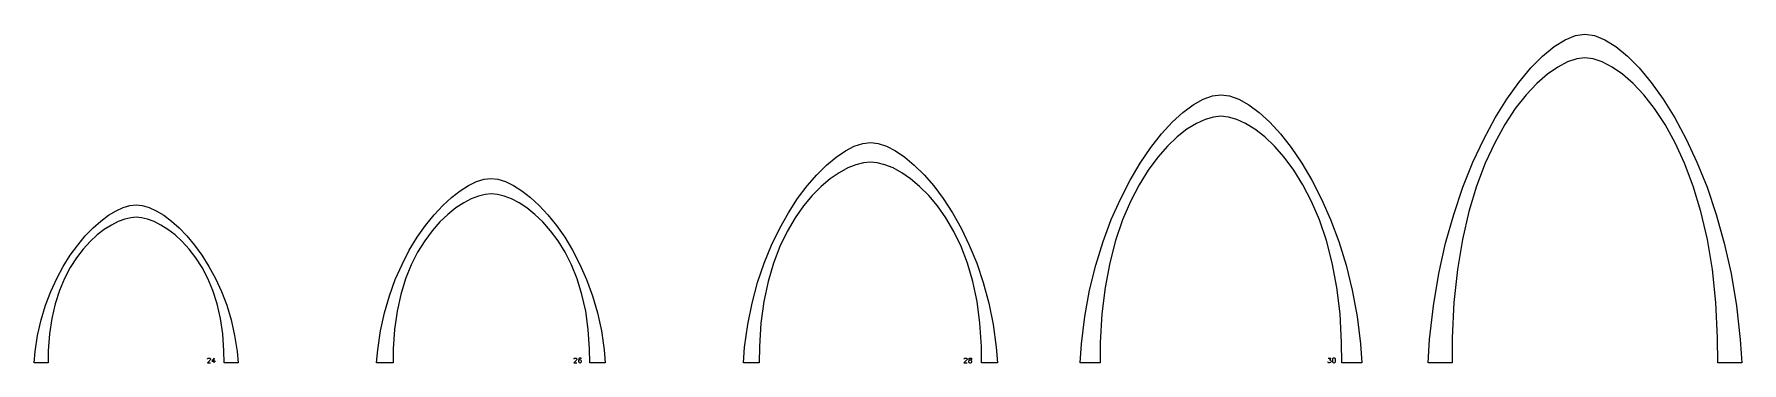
# Model space of a CAD drawing. Extents: x -5830 to 603, y 4 to 579.
# Drawn here: x -2385 to 603, y 4 to 579 of the extents above; entities that cross this region are included whole.
import ezdxf

# ---------------------------------------------------------------- set-up
doc = ezdxf.new("R2010")
doc.units = 0
doc.header["$MEASUREMENT"] = 0
doc.layers.add('IMPORT_-_ARCH4_BASE', color=18, linetype='CONTINUOUS')
doc.layers.add('WORK', color=18, linetype='CONTINUOUS')

msp = doc.modelspace()

# ---------------------------------------------------------------- linework, layer by layer
at = {"layer": 'IMPORT_-_ARCH4_BASE'}
for points in [[(-2081.2, 10.2), (-2081.2, 10.6), (-2080.8, 11.4), (-2080.4, 11.8), (-2079.6, 12.2), (-2078, 12.2), (-2077.2, 11.8), (-2076.8, 11.4), (-2076.4, 10.6), (-2076.4, 9.8), (-2076.8, 9), (-2077.6, 7.8), (-2081.6, 3.8), (-2076, 3.8)], [(-2069.6, 3.8), (-2069.6, 12.2), (-2073.6, 6.6), (-2067.6, 6.6)], [(-1440.1, 10.2), (-1440.1, 10.6), (-1439.7, 11.4), (-1439.3, 11.8), (-1438.5, 12.2), (-1436.9, 12.2), (-1436.1, 11.8), (-1435.7, 11.4), (-1435.3, 10.6), (-1435.3, 9.8), (-1435.7, 9), (-1436.5, 7.8), (-1440.5, 3.8), (-1434.9, 3.8)], [(-1427.3, 11), (-1427.7, 11.8), (-1428.9, 12.2), (-1429.7, 12.2), (-1430.9, 11.8), (-1431.7, 10.6), (-1432.1, 8.6), (-1432.1, 6.6), (-1431.7, 5), (-1430.9, 4.2), (-1429.7, 3.8), (-1429.3, 3.8), (-1428.1, 4.2), (-1427.3, 5), (-1426.9, 6.2), (-1426.9, 6.6), (-1427.3, 7.8), (-1428.1, 8.6), (-1429.3, 9), (-1429.7, 9), (-1430.9, 8.6), (-1431.7, 7.8), (-1432.1, 6.6)], [(-757.3, 10.2), (-757.3, 10.6), (-756.9, 11.4), (-756.4, 11.8), (-755.6, 12.2), (-754, 12.2), (-753.2, 11.8), (-752.8, 11.4), (-752.4, 10.6), (-752.4, 9.8), (-752.8, 9), (-753.6, 7.8), (-757.7, 3.8), (-752, 3.8)], [(-120.2, 12.2), (-115.8, 12.2), (-118.2, 9), (-117, 9), (-116.2, 8.6), (-115.8, 8.2), (-115.4, 7), (-115.4, 6.2), (-115.8, 5), (-116.6, 4.2), (-117.8, 3.8), (-119, 3.8), (-120.2, 4.2), (-120.6, 4.6), (-121, 5.4)]]:
    msp.add_lwpolyline(points, dxfattribs=at)
at = {"layer": 'WORK'}
for points in [[(328.9, 579), (345.6, 576.6), (363.7, 569.3), (383, 557.3), (403.1, 540.7), (423.8, 519.8), (444.8, 494.7), (465.7, 465.5), (486.2, 432.4), (506.1, 395.5), (525, 355), (542.6, 311), (558.6, 263.7), (572.8, 213.3), (584.7, 159.9), (594.2, 103.6), (600.8, 44.6), (603.5, 3.8), (561.3, 3.8), (561.1, 47.6), (558.1, 109.5), (552, 166.9), (543.1, 219.9), (531.8, 268.5), (518.4, 312.9), (503.3, 353), (486.8, 389), (469.1, 420.9), (450.8, 448.7), (432, 472.7), (413.1, 492.7), (394.4, 509), (376.4, 521.5), (359.2, 530.4), (343.3, 535.6), (328.9, 537.4), (314.6, 535.6), (298.6, 530.4), (281.5, 521.5), (263.4, 509), (244.8, 492.7), (225.9, 472.7), (207.1, 448.7), (188.7, 420.9), (171.1, 389), (154.5, 353), (139.4, 312.9), (126, 268.5), (114.7, 219.9), (105.9, 166.9), (99.7, 109.5), (96.7, 47.6), (96.5, 3.8), (54.4, 3.8), (57, 44.6), (63.7, 103.6), (73.1, 159.9), (85.1, 213.3), (99.2, 263.7), (115.2, 311), (132.9, 355), (151.8, 395.5), (171.6, 432.4), (192.2, 465.5), (213.1, 494.7), (234, 519.8), (254.7, 540.7), (274.9, 557.3), (294.1, 569.3), (312.3, 576.6)], [(-308, 473.1), (-293, 471.1), (-276.8, 465.1), (-259.4, 455.3), (-241.3, 441.9), (-222.7, 424.8), (-203.9, 404.3), (-185.2, 380.5), (-166.7, 353.5), (-148.9, 323.4), (-131.9, 290.3), (-116.1, 254.4), (-101.7, 215.9), (-89, 174.7), (-78.2, 131.1), (-69.7, 85.2), (-63.8, 37.1), (-61.4, 3.8), (-96.6, 3.8), (-96.9, 39.2), (-99.6, 89.3), (-105.2, 135.8), (-113.3, 178.6), (-123.6, 218), (-135.8, 253.8), (-149.5, 286.3), (-164.6, 315.4), (-180.6, 341.2), (-197.3, 363.7), (-214.4, 383.1), (-231.5, 399.3), (-248.5, 412.5), (-264.9, 422.6), (-280.5, 429.8), (-295, 434), (-308, 435.4), (-321, 434), (-335.5, 429.8), (-351.1, 422.6), (-367.5, 412.5), (-384.5, 399.3), (-401.6, 383.1), (-418.7, 363.7), (-435.4, 341.2), (-451.4, 315.4), (-466.5, 286.3), (-480.2, 253.8), (-492.4, 218), (-502.7, 178.6), (-510.8, 135.8), (-516.4, 89.3), (-519.2, 39.2), (-519.4, 3.8), (-554.6, 3.8), (-552.2, 37.1), (-546.3, 85.2), (-537.8, 131.1), (-527, 174.7), (-514.3, 215.9), (-499.9, 254.4), (-484.1, 290.3), (-467.1, 323.4), (-449.3, 353.5), (-430.9, 380.5), (-412.1, 404.3), (-393.3, 424.8), (-374.7, 441.9), (-356.6, 455.3), (-339.2, 465.1), (-323, 471.1)], [(-921.4, 389.6), (-907.9, 387.9), (-893.3, 383), (-877.6, 375), (-861.3, 363.9), (-844.6, 349.9), (-827.6, 333), (-810.7, 313.4), (-794, 291.2), (-778, 266.5), (-762.7, 239.3), (-748.4, 209.8), (-735.4, 178.1), (-724, 144.3), (-714.3, 108.5), (-706.6, 70.7), (-701.3, 31.1), (-699.1, 3.8), (-726.9, 3.8), (-727.1, 32.7), (-729.7, 73.4), (-734.9, 111.2), (-742.3, 146.1), (-751.7, 178.2), (-762.9, 207.4), (-775.6, 233.8), (-789.4, 257.5), (-804.2, 278.5), (-819.5, 296.9), (-835.3, 312.6), (-851.1, 325.8), (-866.6, 336.5), (-881.8, 344.8), (-896.1, 350.6), (-909.4, 354.1), (-921.4, 355.2), (-933.4, 354.1), (-946.7, 350.6), (-961.1, 344.8), (-976.2, 336.5), (-991.8, 325.8), (-1007.6, 312.6), (-1023.3, 296.9), (-1038.6, 278.5), (-1053.4, 257.5), (-1067.2, 233.8), (-1079.9, 207.4), (-1091.1, 178.2), (-1100.5, 146.1), (-1108, 111.2), (-1113.1, 73.4), (-1115.7, 32.7), (-1115.9, 3.8), (-1143.7, 3.8), (-1141.5, 31.1), (-1136.2, 70.7), (-1128.5, 108.5), (-1118.8, 144.3), (-1107.4, 178.1), (-1094.4, 209.8), (-1080.1, 239.3), (-1064.9, 266.5), (-1048.8, 291.2), (-1032.1, 313.4), (-1015.2, 333), (-998.3, 349.9), (-981.5, 363.9), (-965.2, 375), (-949.6, 383), (-934.9, 387.9)], [(-1585.4, 326.5), (-1573.3, 325.1), (-1560.1, 321), (-1546, 314.3), (-1531.3, 305), (-1516.3, 293.3), (-1501, 279.2), (-1485.8, 262.8), (-1470.8, 244.3), (-1456.3, 223.6), (-1442.6, 200.8), (-1429.7, 176.2), (-1418.1, 149.6), (-1407.8, 121.3), (-1399.1, 91.4), (-1392.2, 59.8), (-1387.3, 26.7), (-1385.4, 3.8), (-1385.8, 3.8), (-1386.8, 3.8), (-1388.2, 3.8), (-1389.9, 3.8), (-1392, 3.8), (-1394.2, 3.8), (-1396.6, 3.8), (-1399, 3.8), (-1401.5, 3.8), (-1403.9, 3.8), (-1406.1, 3.8), (-1408.1, 3.8), (-1409.9, 3.8), (-1411.2, 3.8), (-1412.2, 3.8), (-1412.7, 3.8), (-1412.8, 28.1), (-1415.1, 62.4), (-1419.7, 94.2), (-1426.2, 123.6), (-1434.6, 150.6), (-1444.5, 175.1), (-1455.7, 197.4), (-1467.9, 217.3), (-1481, 235), (-1494.6, 250.4), (-1508.5, 263.7), (-1522.5, 274.8), (-1536.2, 283.8), (-1549.6, 290.8), (-1562.3, 295.7), (-1574.1, 298.6), (-1584.7, 299.6), (-1595.3, 298.6), (-1607.1, 295.7), (-1619.8, 290.8), (-1633.1, 283.8), (-1646.9, 274.8), (-1660.9, 263.7), (-1674.8, 250.4), (-1688.4, 235), (-1701.4, 217.3), (-1713.7, 197.4), (-1724.9, 175.1), (-1734.8, 150.6), (-1743.1, 123.6), (-1749.7, 94.2), (-1754.3, 62.4), (-1756.5, 28.1), (-1756.7, 3.8), (-1757.2, 3.8), (-1758.2, 3.8), (-1759.7, 3.8), (-1761.5, 3.8), (-1763.6, 3.8), (-1766, 3.8), (-1768.5, 3.8), (-1771.1, 3.8), (-1773.7, 3.8), (-1776.2, 3.8), (-1778.5, 3.8), (-1780.7, 3.8), (-1782.5, 3.8), (-1784, 3.8), (-1785, 3.8), (-1785.5, 3.8), (-1783.5, 26.7), (-1778.7, 59.8), (-1771.8, 91.4), (-1763.1, 121.3), (-1752.8, 149.6), (-1741.1, 176.2), (-1728.3, 200.8), (-1714.5, 223.6), (-1700, 244.3), (-1685.1, 262.8), (-1669.8, 279.2), (-1654.6, 293.3), (-1639.5, 305), (-1624.8, 314.3), (-1610.8, 321), (-1597.5, 325.1)], [(-2206.4, 280.4), (-2195.6, 279.2), (-2183.8, 275.7), (-2171.2, 269.9), (-2158.1, 262), (-2144.7, 251.9), (-2131.1, 239.8), (-2117.5, 225.8), (-2104.2, 209.9), (-2091.2, 192.1), (-2079, 172.7), (-2067.5, 151.5), (-2057.1, 128.8), (-2047.9, 104.5), (-2040.1, 78.8), (-2034, 51.8), (-2029.7, 23.4), (-2027.9, 3.8), (-2052.4, 3.8), (-2052.6, 24.7), (-2054.6, 54.3), (-2058.7, 81.7), (-2064.6, 106.9), (-2072, 130.2), (-2080.9, 151.3), (-2090.9, 170.5), (-2101.9, 187.6), (-2113.6, 202.8), (-2125.7, 216.1), (-2138.2, 227.6), (-2150.7, 237.1), (-2163, 244.9), (-2175, 250.9), (-2186.3, 255.1), (-2196.9, 257.6), (-2206.4, 258.5), (-2215.9, 257.6), (-2226.4, 255.1), (-2237.8, 250.9), (-2249.7, 244.9), (-2262.1, 237.1), (-2274.6, 227.6), (-2287, 216.1), (-2299.2, 202.8), (-2310.9, 187.6), (-2321.8, 170.5), (-2331.8, 151.3), (-2340.7, 130.2), (-2348.2, 106.9), (-2354.1, 81.7), (-2358.2, 54.3), (-2360.2, 24.7), (-2360.3, 3.8), (-2384.8, 3.8), (-2383.1, 23.4), (-2378.7, 51.8), (-2372.6, 78.8), (-2364.8, 104.5), (-2355.7, 128.8), (-2345.2, 151.5), (-2333.8, 172.7), (-2321.5, 192.1), (-2308.6, 209.9), (-2295.3, 225.8), (-2281.7, 239.8), (-2268.1, 251.9), (-2254.6, 262), (-2241.5, 269.9), (-2229, 275.7), (-2217.2, 279.2)], [(-747.6, 3.8), (-746, 3.8), (-744.8, 4.2), (-744.4, 4.6), (-744, 5.4), (-744, 6.6), (-744.4, 7.4), (-745.2, 8.2), (-746.4, 8.6), (-748, 9), (-748.8, 9.4), (-749.2, 10.2), (-749.2, 11), (-748.8, 11.8), (-747.6, 12.2), (-746, 12.2), (-744.8, 11.8), (-744.4, 11), (-744.4, 10.2), (-744.8, 9.4), (-745.6, 9), (-747.2, 8.6), (-748.4, 8.2), (-749.2, 7.4), (-749.6, 6.6), (-749.6, 5.4), (-749.2, 4.6), (-748.8, 4.2)], [(-109.7, 3.8), (-108.5, 4.2), (-107.7, 5.4), (-107.3, 7.4), (-107.3, 8.6), (-107.7, 10.6), (-108.5, 11.8), (-109.7, 12.2), (-110.5, 12.2), (-111.8, 11.8), (-112.6, 10.6), (-113, 8.6), (-113, 7.4), (-112.6, 5.4), (-111.8, 4.2), (-110.5, 3.8)]]:
    msp.add_lwpolyline(points, close=True, dxfattribs=at)

doc.saveas('drawing.dxf')
